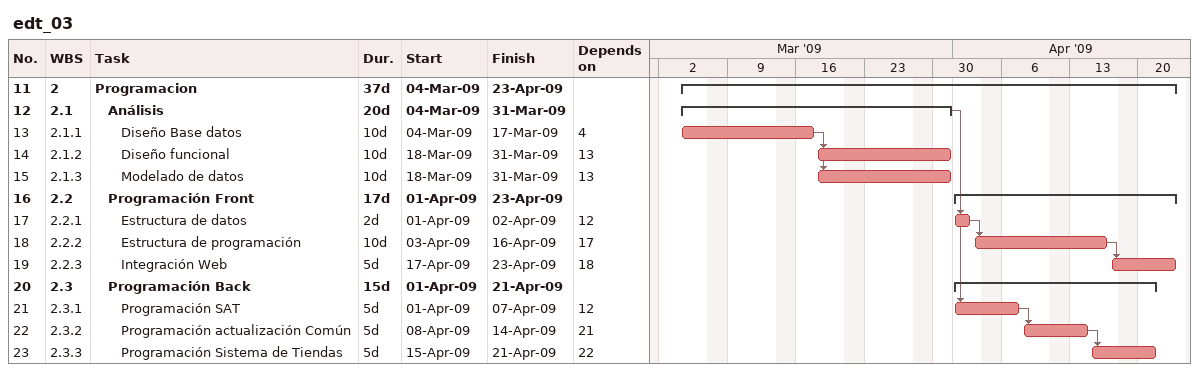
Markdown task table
edt_03

| ID | WBS | Task | Duration | Start | Finish | Predecessors |
|---|---|---|---|---|---|---|
| 11 | 2 | **Programacion** | 37d | 2009-03-04 | 2009-04-23 |  |
| 12 | 2.1 | **Análisis** | 20d | 2009-03-04 | 2009-03-31 |  |
| 13 | 2.1.1 | Diseño Base datos | 10d | 2009-03-04 | 2009-03-17 | 4 |
| 14 | 2.1.2 | Diseño funcional | 10d | 2009-03-18 | 2009-03-31 | 13 |
| 15 | 2.1.3 | Modelado de datos | 10d | 2009-03-18 | 2009-03-31 | 13 |
| 16 | 2.2 | **Programación Front** | 17d | 2009-04-01 | 2009-04-23 |  |
| 17 | 2.2.1 | Estructura de datos | 2d | 2009-04-01 | 2009-04-02 | 12 |
| 18 | 2.2.2 | Estructura de programación | 10d | 2009-04-03 | 2009-04-16 | 17 |
| 19 | 2.2.3 | Integración Web | 5d | 2009-04-17 | 2009-04-23 | 18 |
| 20 | 2.3 | **Programación Back** | 15d | 2009-04-01 | 2009-04-21 |  |
| 21 | 2.3.1 | Programación SAT | 5d | 2009-04-01 | 2009-04-07 | 12 |
| 22 | 2.3.2 | Programación actualización Común | 5d | 2009-04-08 | 2009-04-14 | 21 |
| 23 | 2.3.3 | Programación Sistema de Tiendas | 5d | 2009-04-15 | 2009-04-21 | 22 |
